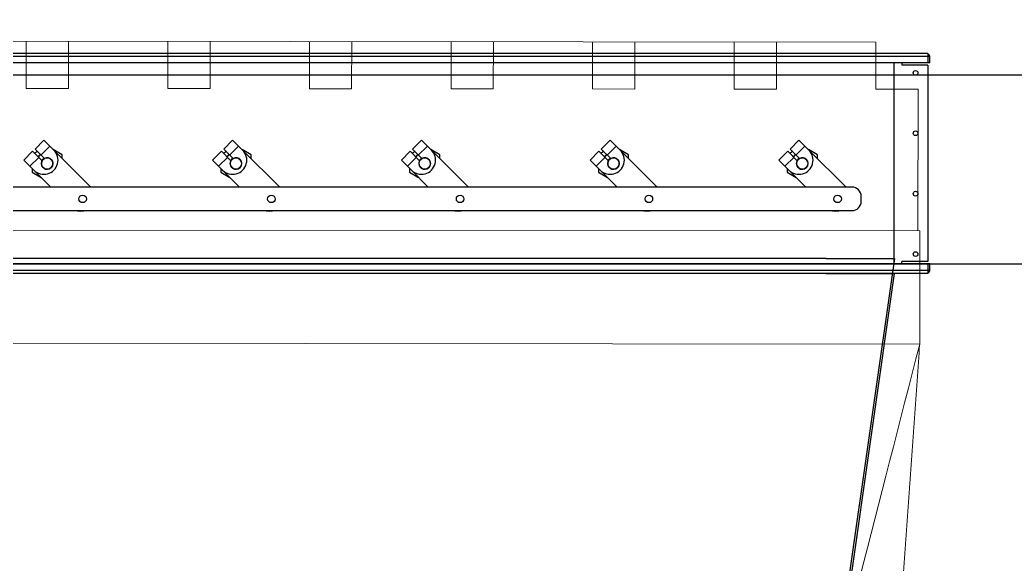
# Model space of a CAD drawing. Header units: millimetres. Extents: x -379292 to 1221486, y 92049 to 447512.
# Drawn here: x -173367 to -172313, y 213601 to 214177 of the extents above; entities that cross this region are included whole.
import ezdxf

# ---------------------------------------------------------------- set-up
doc = ezdxf.new("R2010")
doc.units = ezdxf.units.MM
doc.layers.add('05_WALL', color=3, linetype='Continuous')
for name, color, linetype, lineweight in [('_Systemair', 3, 'Continuous', 30), ('_Systemair Ventilation Equipments', 7, 'Continuous', 30), ('Aironn-DEF', 7, 'Continuous', 0)]:
    doc.layers.add(name, color=color, linetype=linetype, lineweight=lineweight)

# ---------------------------------------------------------------- blocks, each defined once
blk = doc.blocks.new('GDD 1250')
at = {"layer": '_Systemair Ventilation Equipments', "color": 8, "linetype": 'Continuous'}
for p, q in [((12625.02, 1429.51), (12625.02, 1282.91)), ((12625.02, 1429.51), (12626.02, 1429.51)), ((12625.32, 1429.71), (12625.32, 1429.51)), ((12626.02, 1429.71), (12625.32, 1429.71)), ((12625.32, 1429.51), (12625.32, 1282.91)), ((12626.02, 1429.71), (12626.02, 1429.51)), ((12626.02, 1429.51), (12626.02, 1282.91)), ((12626.27, 1429.51), (12626.27, 1426.75)), ((12626.27, 1429.51), (12647.07, 1429.51)), ((12647.07, 1429.51), (12647.07, 1426.75)), ((12647.32, 1429.71), (12647.32, 1429.51)), ((12648.02, 1429.71), (12647.32, 1429.71)), ((12647.32, 1429.51), (12647.32, 1282.91)), ((12647.32, 1429.51), (12648.32, 1429.51)), ((12648.02, 1429.71), (12648.02, 1429.51)), ((12648.02, 1429.51), (12648.02, 1282.91)), ((12648.32, 1429.51), (12648.32, 1282.91)), ((12626.02, 1426.75), (12626.27, 1426.75)), ((12647.32, 1426.75), (12647.07, 1426.75)), ((12647.32, 1425.96), (12626.02, 1425.96)), ((12640.67, 1422.46), (12640.17, 1422.46)), ((12639.17, 1421.46), (12639.17, 1298.46)), ((12641.67, 1298.46), (12641.67, 1421.46)), ((12639.15, 1420.81), (12635.26, 1416.92)), ((12635.75, 1417.81), (12635.2, 1416.86)), ((12636.15, 1417.81), (12635.75, 1417.81)), ((12634.2, 1415.86), (12635.26, 1416.92)), ((12634.83, 1416.49), (12635.77, 1415.56)), ((12637.38, 1414.8), (12639.17, 1416.59)), ((12634.2, 1415.86), (12635.14, 1414.92)), ((12635.14, 1414.92), (12636.13, 1415.92)), ((12635.38, 1414.67), (12636.38, 1415.67)), ((12635.41, 1415.2), (12635.59, 1414.88)), ((12636.02, 1415.31), (12636.96, 1414.37)), ((12637.6, 1414.61), (12638.15, 1415.56)), ((12635.38, 1414.67), (12636.32, 1413.74)), ((12636.32, 1413.74), (12637.38, 1414.8)), ((12637.19, 1414.61), (12637.6, 1414.61)), ((12639.15, 1400.81), (12635.26, 1396.92)), ((12635.75, 1397.81), (12635.2, 1396.86)), ((12636.15, 1397.81), (12635.75, 1397.81)), ((12634.2, 1395.86), (12635.26, 1396.92)), ((12634.83, 1396.49), (12635.77, 1395.56)), ((12637.38, 1394.8), (12639.17, 1396.59)), ((12634.2, 1395.86), (12635.14, 1394.92)), ((12635.14, 1394.92), (12636.13, 1395.92)), ((12635.38, 1394.67), (12636.38, 1395.67)), ((12635.41, 1395.2), (12635.59, 1394.88)), ((12636.02, 1395.31), (12636.96, 1394.37)), ((12637.6, 1394.61), (12638.15, 1395.56)), ((12635.38, 1394.67), (12636.32, 1393.74)), ((12636.32, 1393.74), (12637.38, 1394.8)), ((12637.19, 1394.61), (12637.6, 1394.61)), ((12639.15, 1380.81), (12635.26, 1376.92)), ((12635.75, 1377.81), (12635.2, 1376.86)), ((12636.15, 1377.81), (12635.75, 1377.81)), ((12634.2, 1375.86), (12635.26, 1376.92)), ((12634.83, 1376.49), (12635.77, 1375.56)), ((12637.38, 1374.8), (12639.17, 1376.59)), ((12634.2, 1375.86), (12635.14, 1374.92)), ((12635.14, 1374.92), (12636.13, 1375.92)), ((12635.38, 1374.67), (12636.38, 1375.67)), ((12635.41, 1375.2), (12635.59, 1374.88)), ((12636.02, 1375.31), (12636.96, 1374.37)), ((12637.6, 1374.61), (12638.15, 1375.56)), ((12635.38, 1374.67), (12636.32, 1373.74)), ((12636.32, 1373.74), (12637.38, 1374.8)), ((12637.19, 1374.61), (12637.6, 1374.61)), ((12639.15, 1360.81), (12635.26, 1356.92)), ((12635.75, 1357.81), (12635.2, 1356.86)), ((12636.15, 1357.81), (12635.75, 1357.81)), ((12634.2, 1355.86), (12635.26, 1356.92)), ((12634.83, 1356.49), (12635.77, 1355.56)), ((12637.38, 1354.8), (12639.17, 1356.59)), ((12634.2, 1355.86), (12635.14, 1354.92)), ((12635.14, 1354.92), (12636.13, 1355.92)), ((12635.38, 1354.67), (12636.38, 1355.67)), ((12635.41, 1355.2), (12635.59, 1354.88)), ((12636.02, 1355.31), (12636.96, 1354.37)), ((12637.6, 1354.61), (12638.15, 1355.56)), ((12635.38, 1354.67), (12636.32, 1353.74)), ((12636.32, 1353.74), (12637.38, 1354.8)), ((12637.19, 1354.61), (12637.6, 1354.61)), ((12639.15, 1340.81), (12635.26, 1336.92)), ((12635.75, 1337.81), (12635.2, 1336.86)), ((12636.15, 1337.81), (12635.75, 1337.81)), ((12634.2, 1335.86), (12635.26, 1336.92)), ((12634.83, 1336.49), (12635.77, 1335.56)), ((12637.38, 1334.8), (12639.17, 1336.59)), ((12634.2, 1335.86), (12635.14, 1334.92)), ((12635.14, 1334.92), (12636.13, 1335.92)), ((12635.38, 1334.67), (12636.38, 1335.67)), ((12635.41, 1335.2), (12635.59, 1334.88)), ((12636.02, 1335.31), (12636.96, 1334.37)), ((12637.6, 1334.61), (12638.15, 1335.56)), ((12635.38, 1334.67), (12636.32, 1333.74)), ((12636.32, 1333.74), (12637.38, 1334.8)), ((12637.19, 1334.61), (12637.6, 1334.61))]:
    blk.add_line(p, q, dxfattribs=at)
for centre, radius in [((12627.07, 1428.21), 0.25), ((12633.47, 1428.21), 0.25), ((12639.87, 1428.21), 0.25), ((12646.27, 1428.21), 0.25), ((12640.42, 1419.96), 0.4), ((12636.67, 1416.21), 0.6), ((12640.42, 1399.96), 0.4), ((12636.67, 1396.21), 0.6), ((12640.42, 1379.96), 0.4), ((12636.67, 1376.21), 0.6), ((12640.42, 1359.96), 0.4), ((12636.67, 1356.21), 0.6), ((12640.42, 1339.96), 0.4), ((12636.67, 1336.21), 0.6)]:
    blk.add_circle(centre, radius, dxfattribs=at)
for centre, radius, start, end in [((12625.32, 1429.41), 0.3, 90, 160.7025), ((12648.02, 1429.41), 0.3, 19.2975, 90), ((12640.17, 1421.46), 1, 90, 180), ((12640.67, 1421.46), 1, 0, 90), ((12640.21, 1419.75), 1.5, 133.8159, 135), ((12640.21, 1419.75), 1.5, 347.1742, 12.816), ((12636.32, 1415.86), 1.5, 315, 135), ((12636.67, 1416.21), 0.615, 241.5321, 208.4679), ((12636.67, 1416.21), 1.2, 216.6085, 233.3915), ((12636.67, 1416.21), 1.15, 216.2379, 233.7561), ((12636.67, 1416.21), 0.65, 209.3769, 240.6232), ((12640.21, 1399.75), 1.5, 133.8159, 135), ((12640.21, 1399.75), 1.5, 347.1742, 12.816), ((12636.32, 1395.86), 1.5, 315, 135), ((12636.67, 1396.21), 0.615, 241.5321, 208.4679), ((12636.67, 1396.21), 1.2, 216.6085, 233.3915), ((12636.67, 1396.21), 1.15, 216.2379, 233.7561), ((12636.67, 1396.21), 0.65, 209.3769, 240.6232), ((12640.21, 1379.75), 1.5, 133.8159, 135), ((12640.21, 1379.75), 1.5, 347.1742, 12.816), ((12636.32, 1375.86), 1.5, 315, 135), ((12636.67, 1376.21), 0.615, 241.5321, 208.4679), ((12636.67, 1376.21), 1.2, 216.6085, 233.3915), ((12636.67, 1376.21), 1.15, 216.2379, 233.7561), ((12636.67, 1376.21), 0.65, 209.3769, 240.6232), ((12640.21, 1359.75), 1.5, 133.8159, 135), ((12640.21, 1359.75), 1.5, 347.1742, 12.816), ((12636.32, 1355.86), 1.5, 315, 135), ((12636.67, 1356.21), 0.615, 241.5321, 208.4679), ((12636.67, 1356.21), 1.2, 216.6085, 233.3915), ((12636.67, 1356.21), 1.15, 216.2379, 233.7561), ((12636.67, 1356.21), 0.65, 209.3769, 240.6232), ((12640.21, 1339.75), 1.5, 133.8159, 135), ((12640.21, 1339.75), 1.5, 347.1742, 12.816), ((12636.32, 1335.86), 1.5, 315, 135), ((12636.67, 1336.21), 0.615, 241.5321, 208.4679), ((12636.67, 1336.21), 1.2, 216.6085, 233.3915), ((12636.67, 1336.21), 1.15, 216.2379, 233.7561), ((12636.67, 1336.21), 0.65, 209.3769, 240.6232)]:
    blk.add_arc(centre, radius, start, end, dxfattribs=at)
blk = doc.blocks.new('red1250')
at = {"layer": '_Systemair', "color": 8}
for p, q in [((15507.5, 2064.58), (15507.5, 2071.83)), ((15507.5, 2071.83), (15558.25, 2064.58)), ((15507.5, 2064.58), (15507.5, 1939.58))]:
    blk.add_line(p, q, dxfattribs=at)
blk = doc.blocks.new('OtoParkBodrumKatMimari')
at = {"layer": '05_WALL', "color": 8, "flags": 128}
for points in [[(71500, 116100), (71500, 116600), (76550, 116600), (76550, 113300), (71500, 113300)], [(71500, 113100), (76550, 113100), (76550, 107000), (71500, 107000), (71500, 107500)]]:
    blk.add_lwpolyline(points, dxfattribs=at)
at = {"layer": '_Systemair', "color": 7, "xscale": 10, "yscale": 10, "zscale": 10, "rotation": 270}
blk.add_blockref('red1250', (53195.7, 268165), dxfattribs=at)
at = {"layer": '_Systemair Ventilation Equipments', "xscale": 10, "yscale": 10, "zscale": 10, "rotation": 270}
blk.add_blockref('GDD 1250', (59654.4, 239573.2), dxfattribs=at)
blk = doc.blocks.new('AIRONN DEF 1250-1')
at = {"layer": 'Aironn-DEF', "color": 7}
blk.add_line((4105.98, 5140.36), (4241.51, 5140.24), dxfattribs=at)
at = {"layer": 'Aironn-DEF', "color": 7, "linetype": 'Continuous', "lineweight": 15}
for p, q in [((4151.5, 5135.32), (4151.5, 5140.32)), ((4155.98, 5135.31), (4155.98, 5140.31)), ((4166.5, 5135.31), (4166.51, 5140.31)), ((4170.98, 5135.3), (4170.98, 5140.3)), ((4181.5, 5135.29), (4181.51, 5140.29)), ((4185.98, 5135.29), (4185.99, 5140.29)), ((4196.51, 5135.28), (4196.51, 5140.28)), ((4200.98, 5135.28), (4200.99, 5140.28)), ((4211.51, 5135.27), (4211.51, 5140.27)), ((4215.98, 5135.26), (4215.99, 5140.26)), ((4226.51, 5135.26), (4226.51, 5140.26)), ((4230.99, 5135.25), (4230.99, 5140.25)), ((4241.51, 5135.24), (4241.51, 5140.24)), ((4151.5, 5135.32), (4155.98, 5135.31)), ((4166.5, 5135.31), (4170.98, 5135.3)), ((4181.5, 5135.29), (4185.98, 5135.29)), ((4196.51, 5135.28), (4200.98, 5135.28)), ((4211.51, 5135.27), (4215.98, 5135.26)), ((4226.51, 5135.26), (4230.99, 5135.25)), ((4241.51, 5135.24), (4245.99, 5135.24)), ((4245.99, 5135.24), (4245.98, 5120.24)), ((4105.76, 5120.35), (4246.18, 5120.24))]:
    blk.add_line(p, q, dxfattribs=at)
at = {"layer": 'Aironn-DEF', "color": 2, "linetype": 'Continuous', "lineweight": 15}
for p, q in [((4246.18, 5120.24), (4246.17, 5108.24)), ((4105.74, 5108.35), (4246.17, 5108.24)), ((4105.75, 5108.35), (4246.17, 5108.24)), ((4246.17, 5108.24), (4246.16, 5108.18)), ((4241.09, 5037.63), (4246.1, 5107.3))]:
    blk.add_line(p, q, dxfattribs=at)
for points, knots in [([(4228.2, 5038.24), (4228.2, 5038.24), (4233.33, 5058.25), (4241.89, 5091.57), (4246.17, 5108.24)], [0, 0, 0, 0, 0.5, 1, 1, 1, 1]), ([(4246.1, 5107.3), (4246.1, 5107.45), (4246.09, 5107.75), (4246.14, 5108.03), (4246.16, 5108.18)], [0, 0, 0, 0, 0.505354, 1, 1, 1, 1])]:
    blk.add_open_spline(points, degree=3, knots=knots, dxfattribs=at)

msp = doc.modelspace()

# ---------------------------------------------------------------- block references
at = {"color": 8}
msp.add_blockref('OtoParkBodrumKatMimari', (-246354.8, 100818.8), dxfattribs=at)

# ---------------------------------------------------------------- next in the draw order: block references
at = {"layer": '_Systemair', "color": 7, "xscale": 10, "yscale": 10, "zscale": 10, "rotation": 270}
msp.add_blockref('red1250', (-193158.9, 368999.6), dxfattribs=at)
at = {"layer": 'Aironn-DEF', "color": 0, "xscale": 10, "yscale": 10, "zscale": 10}
msp.add_blockref('AIRONN DEF 1250-1', (-214875.5, 162751.6), dxfattribs=at)

doc.saveas('drawing.dxf')
